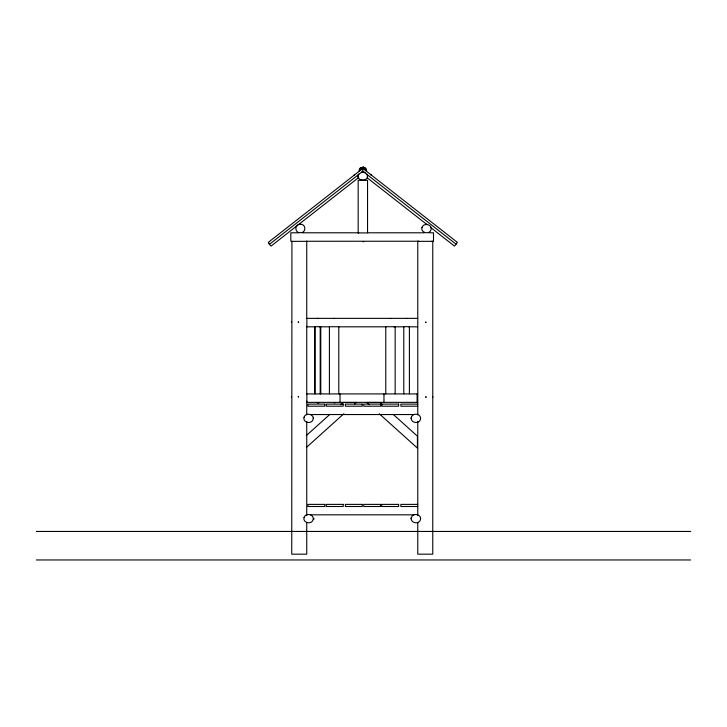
<?xml version="1.0" encoding="UTF-8"?>
<svg xmlns="http://www.w3.org/2000/svg" width="727" height="727" viewBox="0 0 727 727"><rect width="100%" height="100%" fill="white"/><g stroke="black" fill="none" stroke-linecap="round" stroke-linejoin="round"><path stroke-width="1.09" d="M367.48 174.989L367.426 177.997L426.903 224.525M366.881 174.007C370.924 181.995 354.721 181.995 358.765 174.007M354.213 175.016L354.585 174.307M354.267 175.034L354.503 174.58M456.665 243.745L454.42 246.062L430.457 227.306M306.494 435.418L329.785 414.463M340.59 404.73L343.089 402.485L356.357 402.485L354.694 403.985M306.494 447.359L343.889 413.699M362.837 168.4L268.281 242.382L269.844 243.999L362.837 171.245L362.828 168.4L457.383 242.382L455.82 243.999L362.828 171.245M361.155 168.628L359.756 170.091A1.999 1.999 0 0 0 359.738 170.672L359.211 170.918A1.781 1.781 0 0 1 359.292 169.636A1.181 1.181 0 0 0 359.42 168.928A1.699 1.699 0 0 1 360.183 168.101L360.746 168.382L360.492 167.919A6.525 6.525 0 0 1 361.537 167.519L362.037 167.992L362.037 167.364A7.861 7.861 0 0 1 363.636 167.364L363.636 167.992L364.136 167.519A6.525 6.525 0 0 1 365.181 167.919L364.927 168.382L365.499 168.091A1.699 1.699 0 0 1 366.272 168.918A1.181 1.181 0 0 0 366.381 169.636A1.781 1.781 0 0 1 366.517 170.909L365.935 170.609A1.999 1.999 0 0 0 365.917 170.091L363.718 168.446A8.988 8.988 0 0 0 361.955 168.446L361.155 168.628A3.217 3.217 0 0 1 361.955 168.446M361.61 172.035L365.172 172.463M300.351 224.27C294.408 223.816 294.408 233.158 300.351 232.713C306.303 233.158 306.303 223.816 300.351 224.27L300.905 224.261M426.367 224.216L426.931 224.261M298.742 232.794L290.818 232.794L290.818 241.237M302.141 232.794L358.765 232.794M367.826 232.794L424.45 232.794M428.985 232.794L433.51 232.794L433.51 241.237M358.175 232.885L367.553 232.94L367.553 180.332L358.175 180.332L358.175 232.94M291.927 241.264L291.745 554.174L306.739 554.174L306.739 522.431M306.421 241.264L418.788 241.237M431.893 241.237L432.765 241.237L432.765 554.174L417.771 554.174L417.771 522.422M291.745 241.337L306.739 241.337M417.771 241.337L432.765 241.337M363.155 241.773L363.709 241.718M417.771 318.371L306.867 318.371L306.867 326.814L314.791 326.814M316.863 318.444L317.426 318.444M317.89 318.444L318.453 318.444M333.838 318.444L334.402 318.444M390.208 318.444L390.772 318.444M406.529 318.444L407.093 318.444M319.317 326.814L329.495 326.814M338.555 326.814L386.082 326.814M394.007 326.814L404.185 326.814M408.719 326.814L417.771 326.814M417.771 393.916L306.867 393.916L306.867 402.358L417.771 402.358M317.299 402.84L317.853 402.84M318.326 402.885L318.889 402.885M334.275 402.84L334.838 402.84M417.761 404.103L400.877 404.103L400.877 406.211L417.761 406.211M310.647 414.544L413.763 414.544M417.761 504.384L400.877 504.384L400.877 506.501L417.761 506.501M310.647 514.825L413.763 514.825M36.35 531.446L690.65 531.446M36.35 559.963L690.65 559.963M362.964 167.092L363.527 167.065M363.527 167.346L362.973 167.319L363.527 167.401M382.493 404.73L379.994 402.485L366.735 402.485L369.225 404.73M393.307 414.463L417.425 436.164L417.425 448.105L379.194 413.699M268.845 243.745L271.08 246.062L358.084 177.997L358.02 174.989M371.397 174.734L371.152 174.28L371.47 175.016M370.997 174.634L371.243 175.089M370.952 174.662L371.188 175.116M432.847 396.624L432.901 397.124M417.771 241.237L417.771 414.753M417.771 421.515L417.771 515.634M417.116 393.916L417.116 402.358M411.019 417.925L411.019 418.425M411.082 518.206L411.019 518.714M409.401 393.852L409.401 326.668L403.785 326.668L403.785 393.852M395.161 393.861L395.161 326.723L385.783 326.723L385.783 393.861M383.965 393.916L383.965 402.358M340.018 393.916L340.018 402.358M338.791 393.861L338.791 326.723L329.413 326.723L329.413 393.861M320.771 326.668L320.771 393.852M320.207 393.852L320.207 326.668L314.591 326.668L314.591 393.852M315.154 326.668L315.154 393.852M313.81 518.633L313.81 519.142M313.746 518.633L313.746 519.142M313.373 417.925L313.373 418.425M306.739 241.264L306.739 318.408M306.739 326.287L306.739 394.352M306.739 401.113L306.739 414.753M306.739 421.524L306.739 515.634M363.718 168.446A3.217 3.217 0 0 1 364.518 168.628M298.188 322.043L298.752 322.179L298.215 321.979M298.188 396.833L298.752 396.969L298.215 396.769M304.04 417.262C302.55 422.705 311.665 424.65 313.101 419.452C314.591 414.008 305.476 412.064 304.04 417.262M304.04 517.551C302.55 522.995 311.665 524.93 313.101 519.732C314.591 514.289 305.476 512.344 304.04 517.551M421.978 227.551C420.488 232.994 429.602 234.93 431.038 229.732C432.529 224.289 423.414 222.344 421.978 227.551M411.373 417.262C409.892 422.705 418.997 424.65 420.433 419.452C421.924 414.008 412.818 412.064 411.373 417.262M425.622 322.179L426.186 322.315L425.658 322.116M425.622 396.969L426.186 397.106L425.622 396.969M411.373 517.551C409.892 522.995 418.997 524.93 420.433 519.732C421.924 514.289 412.818 512.344 411.373 517.551M324.815 404.103L307.93 404.103L307.93 406.211L324.815 406.211L324.815 404.103M343.199 404.103L326.314 404.103L326.314 406.211L343.199 406.211L343.199 404.103M362.237 404.103L345.352 404.103L345.352 406.211L362.237 406.211L362.237 404.103M380.621 404.103L363.736 404.103L363.736 406.211L380.621 406.211L380.621 404.103M398.623 404.103L381.739 404.103L381.739 406.211L398.623 406.211L398.623 404.103M324.815 504.384L307.93 504.384L307.93 506.501L324.815 506.501L324.815 504.384M343.199 504.384L326.314 504.384L326.314 506.501L343.199 506.501L343.199 504.384M362.237 504.384L345.352 504.384L345.352 506.501L362.237 506.501L362.237 504.384M380.621 504.384L363.736 504.384L363.736 506.501L380.621 506.501L380.621 504.384M398.623 504.384L381.739 504.384L381.739 506.501L398.623 506.501L398.623 504.384M291.527 322.534L291.527 322.025L291.472 322.534M291.527 397.324L291.527 396.815L291.472 397.324"/></g></svg>
